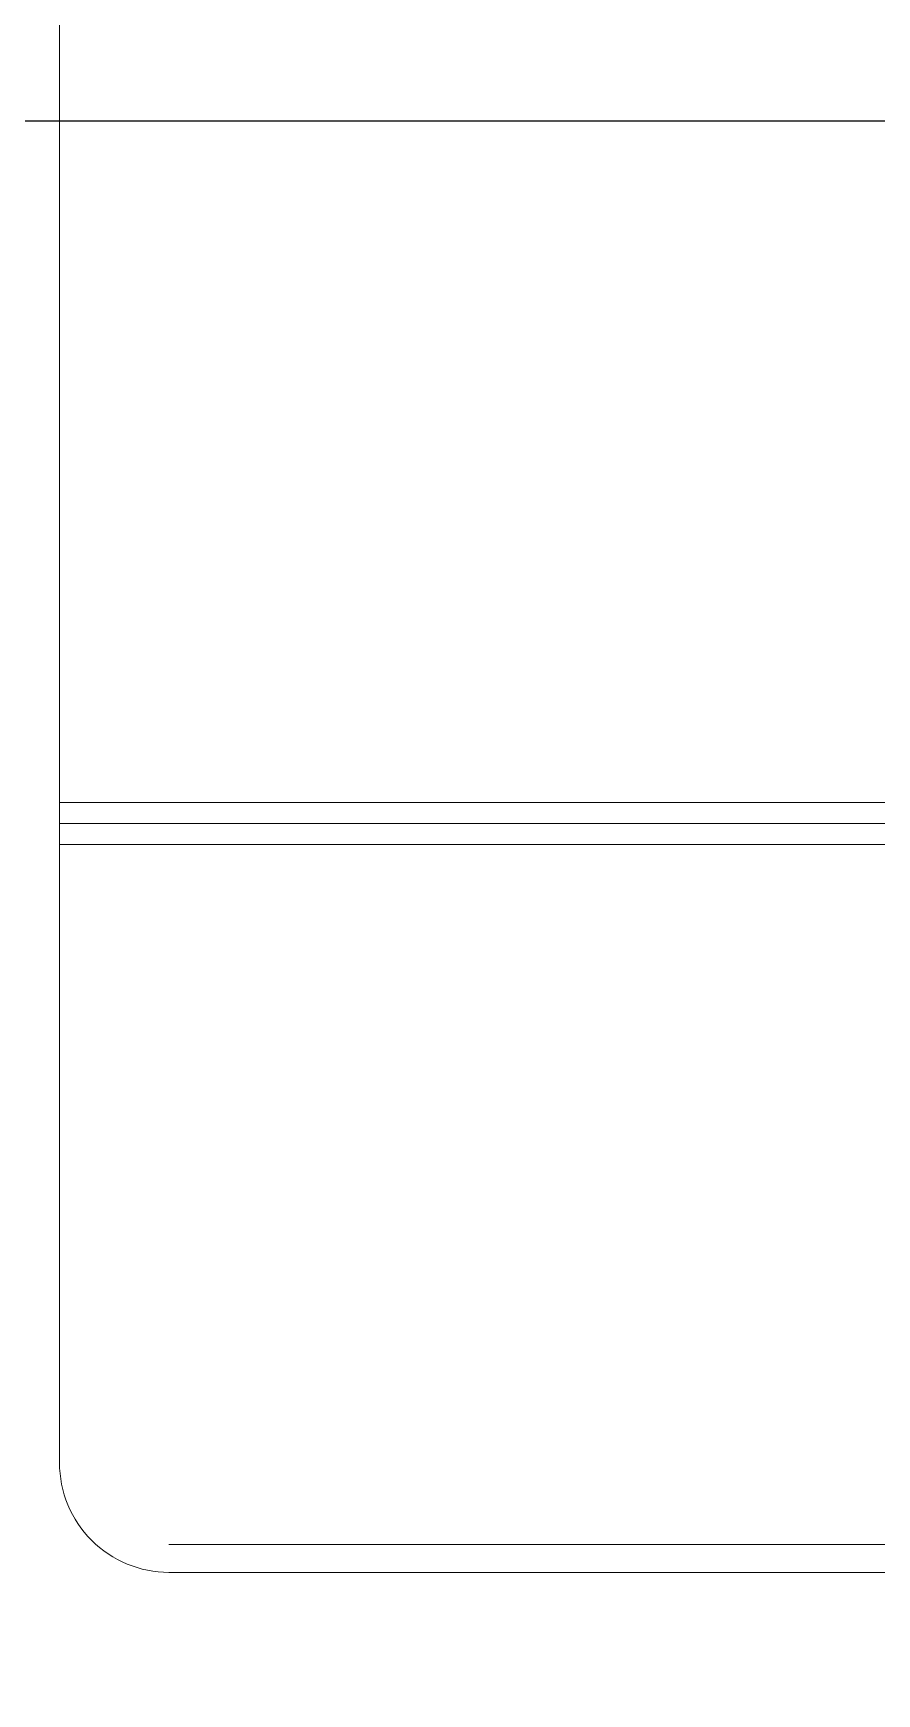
# Model space of a CAD drawing. Header units: inches. Extents: x -246178 to 57169, y -29325 to 19878.
# Drawn here: x 15261.9 to 15364, y 709.1 to 909.9 of the extents above; entities that cross this region are included whole.
import ezdxf

# ---------------------------------------------------------------- set-up
doc = ezdxf.new("R2010")
doc.units = ezdxf.units.IN
doc.header["$LTSCALE"] = 25
doc.header["$MEASUREMENT"] = 0
doc.linetypes.add('DASHDOT', pattern=[25.4, 12.7, -6.35, 0, -6.35])
doc.layers.add('00-Ground Floor$0$LOADING', color=253, linetype='Continuous', lineweight=5)
doc.layers.add('F-ALRM-CLNG-CNDT', color=51, linetype='DASHDOT', lineweight=25)

# ---------------------------------------------------------------- blocks, each defined once
blk = doc.blocks.new('00-Ground Floor$0$GF21008-P')
at = {"layer": '00-Ground Floor$0$LOADING'}
for p, q in [((0.71658, -0.1974), (0.71658, 0)), ((0.71912, -0.1974), (0.71912, 0)), ((0.72166, -0.1974), (0.72166, 0)), ((0.80631, -0.18414), (0.80631, -0.01908)), ((0.8097, -0.18414), (0.8097, -0.01908)), ((-0.7767, -0.1974), (0.79645, -0.1974))]:
    blk.add_line(p, q, dxfattribs=at)
blk.add_arc((0.79645, -0.18414), 0.01325, 270, 0, dxfattribs=at)

msp = doc.modelspace()

# ---------------------------------------------------------------- linework, layer by layer
at = {"layer": 'F-ALRM-CLNG-CNDT', "elevation": 0}
msp.add_lwpolyline([(17067.74, 128.42), (16592.22, 128.42, -0.153344), (16549.34, 141.89), (15481.83, 885.82, 0.153344), (15438.94, 899.29), (14312.82, 899.29)], format="xyb", dxfattribs=at)

# ---------------------------------------------------------------- block references
at = {"layer": '00-Ground Floor$0$LOADING', "xscale": 1000, "yscale": 1000, "zscale": 1000, "rotation": 269.9999999999998}
msp.add_blockref('00-Ground Floor$0$GF21008-P', (15462.5, 1533.49), dxfattribs=at)

doc.saveas('drawing.dxf')
